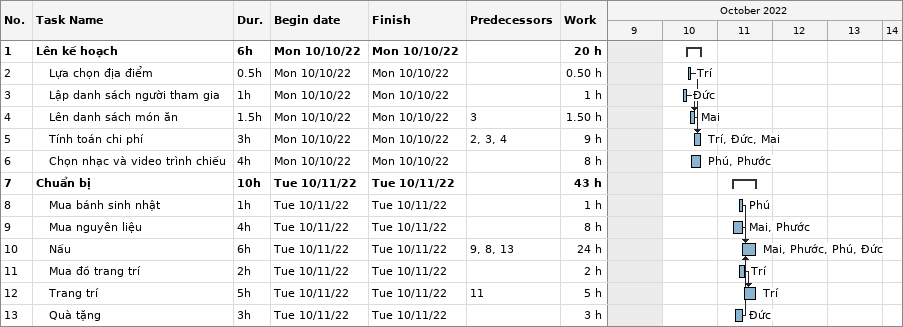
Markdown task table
| ID | Level | Task | Duration | Start | Finish | Predecessors | Resources | Work (h) |
|---|---|---|---|---|---|---|---|---|
| 1 | 1 | **Lên kế hoạch** | 6h | 2022-10-10 | 2022-10-10 |  |  | 20 |
| 2 | 2 | Lựa chọn địa điểm | 0.5h | 2022-10-10 | 2022-10-10 |  | Trí | 0.50 |
| 3 | 2 | Lập danh sách người tham gia | 1h | 2022-10-10 | 2022-10-10 |  | Đức | 1 |
| 4 | 2 | Lên danh sách món ăn | 1.5h | 2022-10-10 | 2022-10-10 | 3 | Mai | 1.50 |
| 5 | 2 | Tính toán chi phí | 3h | 2022-10-10 | 2022-10-10 | 2, 3, 4 | Trí, Đức, Mai | 9 |
| 6 | 2 | Chọn nhạc và video trình chiếu | 4h | 2022-10-10 | 2022-10-10 |  | Phú, Phước | 8 |
| 7 | 1 | **Chuẩn bị** | 10h | 2022-10-11 | 2022-10-11 |  |  | 43 |
| 8 | 2 | Mua bánh sinh nhật | 1h | 2022-10-11 | 2022-10-11 |  | Phú | 1 |
| 9 | 2 | Mua nguyên liệu | 4h | 2022-10-11 | 2022-10-11 |  | Mai, Phước | 8 |
| 10 | 2 | Nấu | 6h | 2022-10-11 | 2022-10-11 | 9, 8, 13 | Mai, Phước, Phú, Đức | 24 |
| 11 | 2 | Mua đồ trang trí | 2h | 2022-10-11 | 2022-10-11 |  | Trí | 2 |
| 12 | 2 | Trang trí | 5h | 2022-10-11 | 2022-10-11 | 11 | Trí | 5 |
| 13 | 2 | Quà tặng | 3h | 2022-10-11 | 2022-10-11 |  | Đức | 3 |
